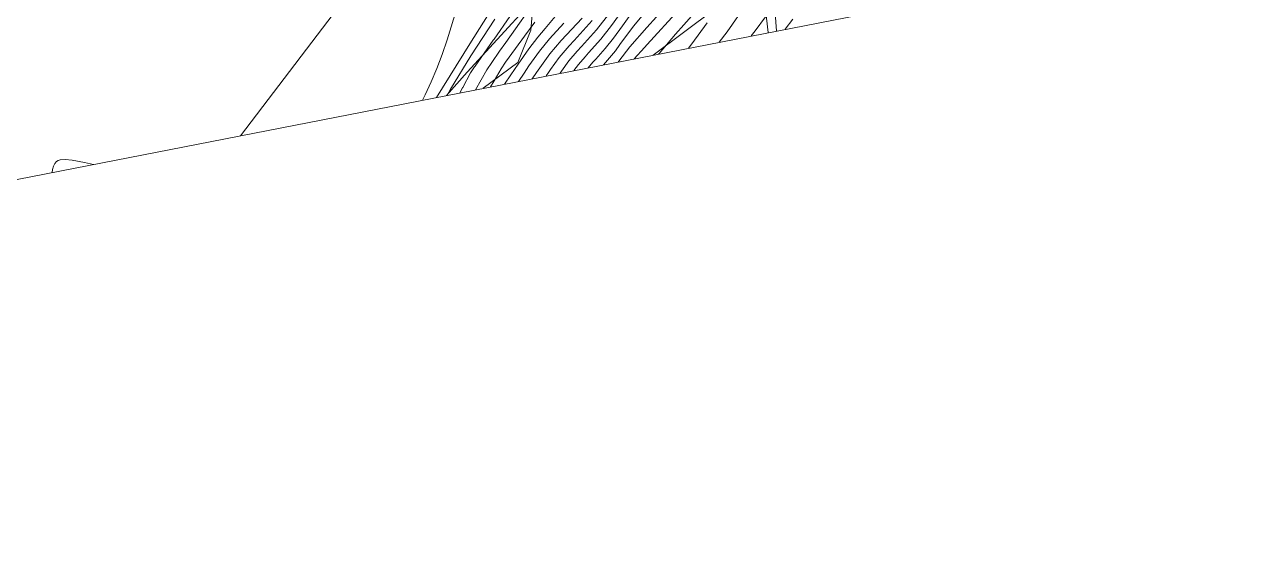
# Model space of a CAD drawing. Header units: metres. Extents: x 1233805 to 1234355, y 654698 to 655114.
# Drawn here: x 1234230 to 1234294.1, y 654701.9 to 654730.1 of the extents above; entities that cross this region are included whole.
import ezdxf

# ---------------------------------------------------------------- set-up
doc = ezdxf.new("R2010")
doc.units = ezdxf.units.M

msp = doc.modelspace()

# ---------------------------------------------------------------- linework, layer by layer
at = {"layer": 'ИИ_ГОРИЗОНТАЛИ_ОСН', "lineweight": 0}
for points, elevation in [([(1234256.529, 654731.741), (1234254.861, 654729.336), (1234254.817, 654729.273), (1234254.019, 654728.134), (1234253.865, 654727.914), (1234253.829, 654727.864), (1234253.624, 654727.551), (1234253.209, 654726.783), (1234253.198, 654726.762), (1234253.053, 654726.496)], 21), ([(1234257.227, 654731.641), (1234255.485, 654729.153), (1234255.158, 654728.696), (1234254.744, 654728.109), (1234254.481, 654727.708), (1234253.89, 654726.66)], 21.5), ([(1234261.892, 654731.196), (1234261.074, 654730.053), (1234260.502, 654729.334), (1234259.855, 654728.61), (1234259.668, 654728.407), (1234259.316, 654727.994), (1234259.085, 654727.675)], 25), ([(1234262.449, 654731.147), (1234261.646, 654730.045), (1234261.172, 654729.389), (1234260.732, 654728.837), (1234260.234, 654728.28), (1234260.089, 654728.123), (1234259.832, 654727.821)], 25.5), ([(1234266.239, 654731.644), (1234264.887, 654730.094), (1234264.446, 654729.595), (1234263.583, 654728.584), (1234263.556, 654728.549)], 27.5), ([(1234268.175, 654731.158), (1234267.172, 654729.727), (1234266.763, 654729.175)], 28.5), ([(1234252.938, 654731.076), (1234252.383, 654729.293), (1234252.114, 654728.528), (1234251.832, 654727.79), (1234251.537, 654727.079), (1234251.229, 654726.393), (1234251.092, 654726.113)], 19.5), ([(1234258.087, 654730.535), (1234257.562, 654729.902), (1234257.18, 654729.447), (1234256.699, 654728.815), (1234256.129, 654728.005), (1234255.751, 654727.445), (1234255.415, 654726.958)], 22.5), ([(1234260.976, 654730.717), (1234260.272, 654729.831), (1234259.476, 654728.94), (1234259.246, 654728.691), (1234258.814, 654728.182), (1234258.426, 654727.648), (1234258.356, 654727.545), (1234258.346, 654727.531)], 24.5), ([(1234263.439, 654730.518), (1234262.93, 654729.95), (1234262.038, 654728.92), (1234261.45, 654728.171), (1234261.42, 654728.131)], 26.5), ([(1234264.616, 654730.88), (1234262.952, 654729.048), (1234262.805, 654728.887), (1234262.265, 654728.297)], 27), ([(1234269.201, 654730.522), (1234268.657, 654729.777), (1234268.447, 654729.504)], 29), ([(1234254.9, 654730.387), (1234253.641, 654728.446), (1234252.563, 654726.683), (1234252.379, 654726.365)], 20.5), ([(1234258.543, 654730.186), (1234257.794, 654729.358), (1234257.264, 654728.701), (1234256.704, 654727.916), (1234256.449, 654727.539), (1234256.149, 654727.101)], 23), ([(1234259.522, 654730.439), (1234258.404, 654729.259), (1234257.809, 654728.559), (1234257.278, 654727.826), (1234257.107, 654727.575), (1234256.878, 654727.244)], 23.5), ([(1234270.643, 654730.396), (1234270.248, 654729.856)], 29.5), ([(1234233.697, 654722.714), (1234233.551, 654722.743), (1234233.223, 654722.81), (1234232.58, 654722.935), (1234232.211, 654722.978), (1234231.945, 654722.957), (1234231.842, 654722.922), (1234231.755, 654722.867), (1234231.656, 654722.761), (1234231.585, 654722.619), (1234231.54, 654722.446), (1234231.529, 654722.29)], 19.5)]:
    msp.add_lwpolyline(points, dxfattribs=dict(at, elevation=elevation))
at = {"layer": 'ИИ_ГОРИЗОНТАЛИ_УТОЛЩ', "lineweight": 0}
for points, elevation in [([(1234255.842, 654732.679), (1234253.575, 654729.079), (1234251.822, 654726.256)], 20), ([(1234263.055, 654731.013), (1234262.234, 654730.018), (1234261.505, 654729.047), (1234261.27, 654728.725), (1234260.962, 654728.339), (1234260.638, 654727.979)], 26), ([(1234257.022, 654730.233), (1234256.479, 654729.492), (1234256.329, 654729.292), (1234255.475, 654728.124), (1234255.233, 654727.757), (1234254.986, 654727.341), (1234254.867, 654727.136), (1234254.669, 654726.812)], 22), ([(1234260.041, 654730.328), (1234259.097, 654729.27), (1234258.825, 654728.975), (1234258.311, 654728.371), (1234257.852, 654727.737), (1234257.74, 654727.573), (1234257.61, 654727.387)], 24), ([(1234266.116, 654730.195), (1234265.304, 654729.086), (1234265.136, 654728.857)], 28)]:
    msp.add_lwpolyline(points, dxfattribs=dict(at, elevation=elevation))
at = {"layer": 'ИИ_ДОРОГИ_АД', "lineweight": 0}
msp.add_lwpolyline([(1234241.467, 654724.232), (1234247.552, 654732.23), (1234253.366, 654742.36), (1234259.586, 654751.709), (1234261.049, 654752.969), (1234267.71, 654757.565)], dxfattribs=at)
at = {"layer": 'ИИ_ЛЭП_ВН', "lineweight": 0}
for points in [[(1234249.351, 654825.911), (1234265.551, 654785.678), (1234269.79, 654729.767)], [(1234249.351, 654825.911), (1234262.875, 654785.279), (1234269.346, 654729.68)]]:
    msp.add_lwpolyline(points, dxfattribs=at)
at = {"layer": 'ИИ_СООРУЖЕНИЕ', "lineweight": 0}
msp.add_lwpolyline([(1234258.383, 654733.005), (1234253.442, 654727.592), (1234252.352, 654726.359)], dxfattribs=at)
at = {"layer": 'ИИ_УГОДЬЯ', "lineweight": 0}
for points in [[(1234296.752, 654770.068), (1234288.165, 654772.359), (1234281.136, 654765.984), (1234279.18, 654764.535), (1234277.586, 654765.766), (1234277.296, 654767.505), (1234272.876, 654765.984), (1234268.153, 654759.303), (1234268.964, 654756.276), (1234271.013, 654753.029), (1234270.421, 654751.298), (1234269.146, 654747.108), (1234263.737, 654746.754), (1234260.596, 654743.76), (1234261.211, 654738.899), (1234257.261, 654735.168), (1234256.8, 654729.804), (1234256.112, 654728.108), (1234254.283, 654726.737)], [(1234282.361, 654732.223), (1234282.254, 654734.108), (1234277.69, 654736.359), (1234273.978, 654734.351), (1234271.422, 654734.595), (1234263.267, 654728.492)]]:
    msp.add_lwpolyline(points, dxfattribs=at)
at = {"layer": 'Оформление точек', "color": 41, "lineweight": 0}
msp.add_lwpolyline([(1234024.617, 654701.92), (1234177.241, 654711.682), (1234295.345, 654734.761)], dxfattribs=at)

doc.saveas('drawing.dxf')
